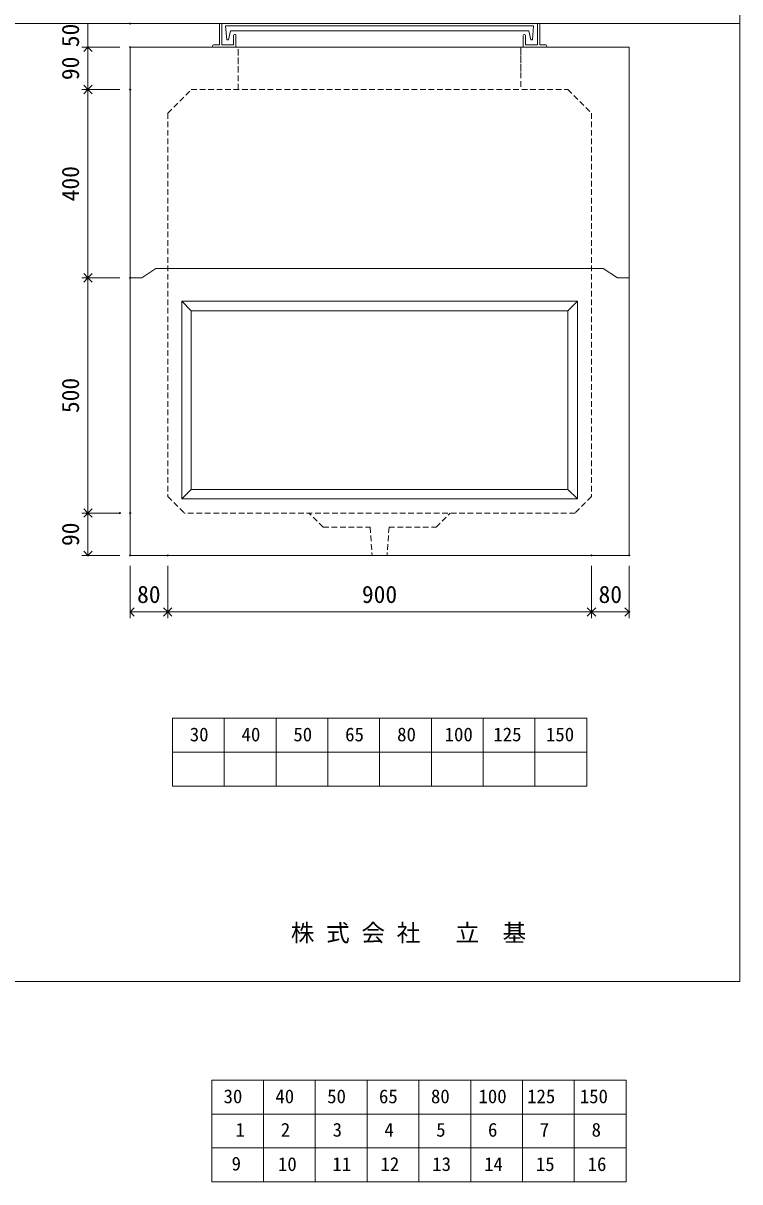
# Model space of a CAD drawing. Units: millimetres, scale not verified. Extents: x -4890 to 4890, y -2351 to 2350.
# Drawn here: x 3368 to 4890, y -2351 to 111 of the extents above; entities that cross this region are included whole.
import ezdxf
from ezdxf.enums import TextEntityAlignment as Align

# ---------------------------------------------------------------- set-up
doc = ezdxf.new("R2010")
doc.units = ezdxf.units.MM
doc.header["$LTSCALE"] = 10
doc.header["$PDMODE"] = 32
doc.header["$PDSIZE"] = 2
doc.linetypes.add('DASHED1', pattern=[1.8, 1.2, -0.6])
doc.layers.add('0-1_Defpoints', color=7, linetype='Continuous')
for name, color, linetype, lineweight in [('0-2_waku', 7, 'Continuous', 18), ('0-3_gaikei', 7, 'Continuous', 18), ('0-4_kakure', 7, 'DASHED1', 5), ('0-5_sunpou', 7, 'Continuous', 5), ('0-9_uchigawa', 6, 'Continuous', 18), ('0-B_futa', 3, 'Continuous', 18), ('0-C_GL', 4, 'Continuous', 18), ('0-E_文字１', 7, 'Continuous', 18), ('1-5_文字２', 7, 'Continuous', 5)]:
    doc.layers.add(name, color=color, linetype=linetype, lineweight=lineweight)
doc.styles.add('ＭＳ ゴシック', font='')
doc.styles.get('ＭＳ ゴシック').set_extended_font_data('MS Gothic')

# ---------------------------------------------------------------- blocks, each defined once
blk = doc.blocks.new('_Open90')
at = {"layer": '0-5_sunpou'}
blk.add_line((0, 0), (-1, 0), dxfattribs=at)
blk.add_lwpolyline([(-0.5, 0.5), (0, 0), (-0.5, -0.5)], dxfattribs=at)
blk = doc.blocks.new('D68')
at = {"layer": '0-1_Defpoints'}
for p in [(5042.32, 1224.36), (4953, 1134.36), (5042.32, 1134.36)]:
    blk.add_point(p, dxfattribs=at)
at = {"layer": '0-5_sunpou'}
for p, q in [((5020.32, 1224.36), (4940, 1224.36)), ((4953, 1206.36), (4953, 1152.36)), ((5020.32, 1134.36), (4940, 1134.36))]:
    blk.add_line(p, q, dxfattribs=at)
at = {"layer": '0-5_sunpou', "xscale": 18, "yscale": 18}
for p, rotation in [((4953, 1224.36), 90), ((4953, 1134.36), 270)]:
    blk.add_blockref('_Open90', p, dxfattribs=dict(at, rotation=rotation))
at = {"layer": '0-5_sunpou', "style": 'ＭＳ ゴシック'}
blk.add_text('90', height=36.66, rotation=90, dxfattribs=at).set_placement((4945, 1154.36), align=Align.BOTTOM_LEFT)
blk = doc.blocks.new('D69')
at = {"layer": '0-1_Defpoints'}
for p in [(5042.32, 1134.36), (5122.32, 1134.36), (5122.32, 1014.33)]:
    blk.add_point(p, dxfattribs=at)
at = {"layer": '0-5_sunpou'}
for p, q in [((5042.32, 1112.36), (5042.32, 1001.33)), ((5122.32, 1112.36), (5122.32, 1001.33)), ((5060.32, 1014.33), (5104.32, 1014.33))]:
    blk.add_line(p, q, dxfattribs=at)
at = {"layer": '0-5_sunpou', "xscale": 18, "yscale": 18, "rotation": 180}
blk.add_blockref('_Open90', (5042.32, 1014.33), dxfattribs=at)
at = {"layer": '0-5_sunpou', "xscale": 18, "yscale": 18}
blk.add_blockref('_Open90', (5122.32, 1014.33), dxfattribs=at)
at = {"layer": '0-5_sunpou', "style": 'ＭＳ ゴシック'}
blk.add_text('80', height=36.66, dxfattribs=at).set_placement((5057.32, 1022.33), align=Align.BOTTOM_LEFT)
blk = doc.blocks.new('D70')
at = {"layer": '0-1_Defpoints'}
for p in [(5122.32, 1134.36), (6022.32, 1134.36), (6022.32, 1014.33)]:
    blk.add_point(p, dxfattribs=at)
at = {"layer": '0-5_sunpou'}
for p, q in [((5122.32, 1112.36), (5122.32, 1001.33)), ((6022.32, 1112.36), (6022.32, 1001.33)), ((5140.32, 1014.33), (6004.32, 1014.33))]:
    blk.add_line(p, q, dxfattribs=at)
at = {"layer": '0-5_sunpou', "xscale": 18, "yscale": 18, "rotation": 180}
blk.add_blockref('_Open90', (5122.32, 1014.33), dxfattribs=at)
at = {"layer": '0-5_sunpou', "xscale": 18, "yscale": 18}
blk.add_blockref('_Open90', (6022.32, 1014.33), dxfattribs=at)
at = {"layer": '0-5_sunpou', "style": 'ＭＳ ゴシック'}
blk.add_text('900', height=36.66, dxfattribs=at).set_placement((5534.82, 1022.33), align=Align.BOTTOM_LEFT)
blk = doc.blocks.new('D71')
at = {"layer": '0-1_Defpoints'}
for p in [(6022.32, 1134.36), (6102.32, 1134.36), (6102.32, 1014.33)]:
    blk.add_point(p, dxfattribs=at)
at = {"layer": '0-5_sunpou'}
for p, q in [((6022.32, 1112.36), (6022.32, 1001.33)), ((6102.32, 1112.36), (6102.32, 1001.33)), ((6040.32, 1014.33), (6084.32, 1014.33))]:
    blk.add_line(p, q, dxfattribs=at)
at = {"layer": '0-5_sunpou', "xscale": 18, "yscale": 18, "rotation": 180}
blk.add_blockref('_Open90', (6022.32, 1014.33), dxfattribs=at)
at = {"layer": '0-5_sunpou', "xscale": 18, "yscale": 18}
blk.add_blockref('_Open90', (6102.32, 1014.33), dxfattribs=at)
at = {"layer": '0-5_sunpou', "style": 'ＭＳ ゴシック'}
blk.add_text('80', height=36.66, dxfattribs=at).set_placement((6037.32, 1022.33), align=Align.BOTTOM_LEFT)
blk = doc.blocks.new('D72')
at = {"layer": '0-1_Defpoints'}
for p in [(5042.32, 2264.36), (4953, 2214.36), (5042.32, 2214.36)]:
    blk.add_point(p, dxfattribs=at)
at = {"layer": '0-5_sunpou'}
for p, q in [((5020.32, 2264.36), (4940, 2264.36)), ((4953, 2264.36), (4953, 2214.36)), ((5020.32, 2214.36), (4940, 2214.36))]:
    blk.add_line(p, q, dxfattribs=at)
at = {"layer": '0-5_sunpou', "style": 'ＭＳ ゴシック'}
blk.add_text('50', height=36.66, rotation=90, dxfattribs=at).set_placement((4945, 2214.36), align=Align.BOTTOM_LEFT)
blk = doc.blocks.new('D73')
at = {"layer": '0-1_Defpoints'}
for p in [(5042.32, 2214.36), (4953, 2124.36), (5042.32, 2124.36)]:
    blk.add_point(p, dxfattribs=at)
at = {"layer": '0-5_sunpou'}
for p, q in [((5020.32, 2214.36), (4940, 2214.36)), ((4953, 2196.36), (4953, 2142.36)), ((5020.32, 2124.36), (4940, 2124.36))]:
    blk.add_line(p, q, dxfattribs=at)
at = {"layer": '0-5_sunpou', "xscale": 18, "yscale": 18}
for p, rotation in [((4953, 2214.36), 90), ((4953, 2124.36), 270)]:
    blk.add_blockref('_Open90', p, dxfattribs=dict(at, rotation=rotation))
at = {"layer": '0-5_sunpou', "style": 'ＭＳ ゴシック'}
blk.add_text('90', height=36.66, rotation=90, dxfattribs=at).set_placement((4945, 2144.36), align=Align.BOTTOM_LEFT)
blk = doc.blocks.new('D74')
at = {"layer": '0-1_Defpoints'}
for p in [(5042.32, 2124.36), (4953, 1724.36), (5042.32, 1724.36)]:
    blk.add_point(p, dxfattribs=at)
at = {"layer": '0-5_sunpou'}
for p, q in [((5020.32, 2124.36), (4940, 2124.36)), ((4953, 2106.36), (4953, 1742.36)), ((5020.32, 1724.36), (4940, 1724.36))]:
    blk.add_line(p, q, dxfattribs=at)
at = {"layer": '0-5_sunpou', "xscale": 18, "yscale": 18}
for p, rotation in [((4953, 2124.36), 90), ((4953, 1724.36), 270)]:
    blk.add_blockref('_Open90', p, dxfattribs=dict(at, rotation=rotation))
at = {"layer": '0-5_sunpou', "style": 'ＭＳ ゴシック'}
blk.add_text('400', height=36.66, rotation=90, dxfattribs=at).set_placement((4945, 1886.86), align=Align.BOTTOM_LEFT)
blk = doc.blocks.new('D75')
at = {"layer": '0-1_Defpoints'}
for p in [(5042.32, 1724.36), (4953, 1224.36), (5020.32, 1224.36)]:
    blk.add_point(p, dxfattribs=at)
at = {"layer": '0-5_sunpou'}
for p, q in [((5020.32, 1724.36), (4940, 1724.36)), ((4953, 1706.36), (4953, 1242.36)), ((4998.32, 1224.36), (4940, 1224.36))]:
    blk.add_line(p, q, dxfattribs=at)
at = {"layer": '0-5_sunpou', "xscale": 18, "yscale": 18}
for p, rotation in [((4953, 1724.36), 90), ((4953, 1224.36), 270)]:
    blk.add_blockref('_Open90', p, dxfattribs=dict(at, rotation=rotation))
at = {"layer": '0-5_sunpou', "style": 'ＭＳ ゴシック'}
blk.add_text('500', height=36.66, rotation=90, dxfattribs=at).set_placement((4945, 1436.86), align=Align.BOTTOM_LEFT)

msp = doc.modelspace()

# ---------------------------------------------------------------- linework, layer by layer
at = {"layer": '0-2_waku'}
for p, q in [((4890.32, 2350.43), (4890.32, -1924.57)), ((3685.32, -1365.57), (3685.32, -1509.57)), ((3685.32, -1365.57), (3685.32, -1509.57)), ((3685.32, -1365.57), (3685.32, -1509.57)), ((3685.32, -1365.57), (3685.32, -1509.57)), ((3685.32, -1365.57), (4565.32, -1365.57)), ((3795.32, -1365.57), (3795.32, -1509.57)), ((3905.32, -1365.57), (3905.32, -1509.57)), ((3905.32, -1365.57), (3905.32, -1509.57)), ((4015.32, -1365.57), (4015.32, -1509.57)), ((4125.32, -1365.57), (4125.32, -1509.57)), ((4235.32, -1365.57), (4235.32, -1509.57)), ((4345.32, -1365.57), (4345.32, -1509.57)), ((4455.32, -1365.57), (4455.32, -1509.57)), ((4565.32, -1365.57), (4565.32, -1509.57)), ((3685.32, -1437.57), (4565.32, -1437.57)), ((3685.32, -1509.57), (4565.32, -1509.57)), ((-1229.68, -1924.57), (4890.32, -1924.57)), ((-1229.68, -1924.57), (4890.32, -1924.57))]:
    msp.add_line(p, q, dxfattribs=at)
msp.add_lwpolyline([(-1229.68, 2350.43), (4890.32, 2350.43), (4890.32, -1924.57)], dxfattribs=at)
at = {"layer": '0-3_gaikei'}
for p, q in [((3675.32, 60.43), (3785.32, 60.43)), ((3710.32, 60.43), (4510.32, 60.43)), ((4545.32, 60.43), (4435.32, 60.43)), ((3620.32, -429.57), (3650.32, -409.57)), ((3650.32, -409.57), (4600.32, -409.57)), ((4600.32, -409.57), (4630.32, -429.57)), ((3620.32, -429.57), (3595.32, -429.57)), ((4630.32, -429.57), (4655.32, -429.57))]:
    msp.add_line(p, q, dxfattribs=at)
msp.add_lwpolyline([(3595.32, -1019.57), (3595.32, 60.43), (4655.32, 60.43), (4655.32, -1019.57)], close=True, dxfattribs=at)
at = {"layer": '0-4_kakure'}
for p, q in [((3825.32, -29.57), (3825.32, 60.43)), ((3825.32, 8.43), (3825.32, 60.43)), ((4425.32, 8.43), (4425.32, 60.43)), ((3675.32, -79.57), (3725.32, -29.57)), ((3725.32, -29.57), (4525.32, -29.57)), ((4525.32, -29.57), (4575.32, -79.57)), ((3675.32, -79.57), (3675.32, -894.57)), ((4575.32, -79.57), (4575.32, -894.57)), ((3675.32, -894.57), (3710.32, -929.57)), ((4575.32, -894.57), (4540.32, -929.57)), ((4540.32, -929.57), (3710.32, -929.57)), ((4005.32, -959.57), (3975.32, -929.57)), ((4245.32, -959.57), (4275.32, -929.57)), ((4005.32, -959.57), (4105.32, -959.57)), ((4105.32, -959.57), (4109.32, -1019.57)), ((4145.32, -959.57), (4141.32, -1019.57)), ((4145.32, -959.57), (4245.32, -959.57))]:
    msp.add_line(p, q, dxfattribs=at)
msp.add_lwpolyline([(4425.32, 8.43), (4425.32, 60.43), (4425.32, -29.57)], dxfattribs=at)
at = {"layer": '0-9_uchigawa'}
for p, q in [((3705.32, -479.57), (3705.32, -899.57)), ((3705.32, -479.57), (4125.32, -479.57)), ((3705.32, -479.57), (3725.32, -499.57)), ((4125.32, -479.57), (4545.32, -479.57)), ((4125.32, -479.57), (4545.32, -479.57)), ((4545.32, -479.57), (4525.32, -499.57)), ((4545.32, -479.57), (4545.32, -899.57)), ((3725.32, -499.57), (3725.32, -879.57)), ((3725.32, -499.57), (4125.32, -499.57)), ((3725.32, -499.57), (4125.32, -499.57)), ((4125.32, -499.57), (4525.32, -499.57)), ((4525.32, -499.57), (4525.32, -879.57)), ((3725.32, -879.57), (3705.32, -899.57)), ((3725.32, -879.57), (4125.32, -879.57)), ((4125.32, -879.57), (4525.32, -879.57)), ((4525.32, -879.57), (4545.32, -899.57)), ((3705.32, -899.57), (4125.32, -899.57)), ((4125.32, -899.57), (4545.32, -899.57))]:
    msp.add_line(p, q, dxfattribs=at)
at = {"layer": '0-B_futa'}
for p, q in [((3785.31, 108.43), (3785.31, 65.43)), ((3787.31, 110.43), (3790.31, 110.43)), ((3790.31, 110.43), (3790.31, 65.43)), ((3798.13, 105.93), (4452.46, 105.93)), ((3798.13, 105.93), (3800.62, 75.93)), ((4452.46, 105.93), (4450.21, 75.93)), ((4460.32, 110.43), (4460.32, 65.43)), ((4460.32, 110.43), (4463.32, 110.43)), ((4465.32, 108.43), (4465.32, 65.43)), ((3800.62, 75.93), (3804.33, 75.93)), ((3808.65, 94.93), (3804.33, 75.93)), ((3808.65, 94.93), (4441.98, 94.93)), ((3815.31, 85.43), (3815.31, 65.43)), ((3817.31, 87.43), (3818.31, 87.43)), ((3820.31, 85.43), (3820.31, 60.43)), ((4430.32, 85.43), (4430.32, 60.43)), ((4433.32, 87.43), (4432.32, 87.43)), ((4435.32, 85.43), (4435.32, 65.43)), ((4441.98, 94.93), (4446.3, 75.93)), ((4450.21, 75.93), (4446.3, 75.93)), ((3770.31, 63.43), (3770.31, 62.43)), ((3772.31, 65.43), (3785.31, 65.43)), ((3820.31, 60.43), (3772.31, 60.43)), ((3790.31, 65.43), (3815.31, 65.43)), ((4430.32, 60.43), (4478.32, 60.43)), ((4460.32, 65.43), (4435.32, 65.43)), ((4478.32, 65.43), (4465.32, 65.43)), ((4480.32, 63.43), (4480.32, 62.43))]:
    msp.add_line(p, q, dxfattribs=at)
for centre, start, end in [((3787.31, 108.43), 90, 180), ((4463.32, 108.43), 0, 90), ((3817.31, 85.43), 90, 180), ((3818.31, 85.43), 0, 90), ((4432.32, 85.43), 90, 180), ((4433.32, 85.43), 0, 90), ((3772.31, 63.43), 90, 180), ((3772.31, 62.43), 180, 270), ((4478.32, 63.43), 0, 90), ((4478.32, 62.43), 270, 0)]:
    msp.add_arc(centre, 2, start, end, dxfattribs=at)
at = {"layer": '0-C_GL'}
msp.add_line((-1229.68, 110.43), (4890.32, 110.43), dxfattribs=at)
at = {"layer": '1-5_文字２'}
for p, q in [((3768.81, -2134.58), (3768.81, -2278.58)), ((3768.81, -2134.58), (3768.81, -2278.58)), ((3768.81, -2134.58), (3768.81, -2278.58)), ((3768.81, -2134.58), (3768.81, -2278.58)), ((3768.81, -2134.58), (4648.81, -2134.58)), ((3768.81, -2134.58), (3768.81, -2278.58)), ((3768.81, -2134.58), (3768.81, -2278.58)), ((3768.81, -2134.58), (3768.81, -2278.58)), ((3768.81, -2134.58), (3768.81, -2278.58)), ((3768.81, -2134.58), (4648.81, -2134.58)), ((3878.81, -2134.58), (3878.81, -2278.58)), ((3878.81, -2134.58), (3878.81, -2278.58)), ((3988.81, -2134.58), (3988.81, -2278.58)), ((3988.81, -2134.58), (3988.81, -2278.58)), ((3988.81, -2134.58), (3988.81, -2278.58)), ((3988.81, -2134.58), (3988.81, -2278.58)), ((4098.81, -2134.58), (4098.81, -2278.58)), ((4098.81, -2134.58), (4098.81, -2278.58)), ((4208.81, -2134.58), (4208.81, -2278.58)), ((4208.81, -2134.58), (4208.81, -2278.58)), ((4318.81, -2134.58), (4318.81, -2278.58)), ((4318.81, -2134.58), (4318.81, -2278.58)), ((4428.81, -2134.58), (4428.81, -2278.58)), ((4428.81, -2134.58), (4428.81, -2278.58)), ((4538.81, -2134.58), (4538.81, -2278.58)), ((4538.81, -2134.58), (4538.81, -2278.58)), ((4648.81, -2134.58), (4648.81, -2278.58)), ((4648.81, -2134.58), (4648.81, -2278.58)), ((3768.81, -2206.58), (4648.81, -2206.58)), ((3768.81, -2206.58), (4648.81, -2206.58)), ((3768.81, -2278.58), (4648.81, -2278.58)), ((3768.81, -2278.58), (4648.81, -2278.58)), ((3768.81, -2278.58), (3768.81, -2350.58)), ((3768.81, -2278.58), (3768.81, -2350.58)), ((3768.81, -2278.58), (3768.81, -2350.58)), ((3768.81, -2278.58), (3768.81, -2350.58)), ((3768.81, -2278.58), (4648.81, -2278.58)), ((3768.81, -2278.58), (3768.81, -2350.58)), ((3768.81, -2278.58), (3768.81, -2350.58)), ((3768.81, -2278.58), (3768.81, -2350.58)), ((3768.81, -2278.58), (3768.81, -2350.58)), ((3768.81, -2278.58), (4648.81, -2278.58)), ((3878.81, -2278.58), (3878.81, -2350.58)), ((3878.81, -2278.58), (3878.81, -2350.58)), ((3988.81, -2278.58), (3988.81, -2350.58)), ((3988.81, -2278.58), (3988.81, -2350.58)), ((3988.81, -2278.58), (3988.81, -2350.58)), ((3988.81, -2278.58), (3988.81, -2350.58)), ((4098.81, -2278.58), (4098.81, -2350.58)), ((4098.81, -2278.58), (4098.81, -2350.58)), ((4208.81, -2278.58), (4208.81, -2350.58)), ((4208.81, -2278.58), (4208.81, -2350.58)), ((4318.81, -2278.58), (4318.81, -2350.58)), ((4318.81, -2278.58), (4318.81, -2350.58)), ((4428.81, -2278.58), (4428.81, -2350.58)), ((4428.81, -2278.58), (4428.81, -2350.58)), ((4538.81, -2278.58), (4538.81, -2350.58)), ((4538.81, -2278.58), (4538.81, -2350.58)), ((4648.81, -2278.58), (4648.81, -2350.58)), ((4648.81, -2278.58), (4648.81, -2350.58)), ((3768.81, -2350.58), (4648.81, -2350.58)), ((3768.81, -2350.58), (4648.81, -2350.58))]:
    msp.add_line(p, q, dxfattribs=at)

# ---------------------------------------------------------------- block references
at = {"layer": '0-5_sunpou'}
for name in ['D72', 'D73', 'D74', 'D75', 'D68', 'D69', 'D70', 'D71']:
    msp.add_blockref(name, (-1447, -2153.93), dxfattribs=at)

# ---------------------------------------------------------------- texts
at = {"layer": '0-E_文字１', "style": 'ＭＳ ゴシック'}
for s, height, p in [('30', 29.33, (3722.18, -1423.38)), ('40', 29.33, (3832.18, -1423.38)), ('50', 29.33, (3942.18, -1423.38)), ('65', 29.33, (4052.18, -1423.38)), ('80', 29.33, (4162.59, -1423.38)), ('100', 29.33, (4263.46, -1423.38)), ('125', 29.33, (4366.85, -1423.38)), ('150', 29.33, (4478.61, -1423.38)), ('株 式 会 社 \u3000立\u3000基', 36.66, (3936.85, -1850.93))]:
    msp.add_text(s, height=height, dxfattribs=at).set_placement(p, align=Align.BOTTOM_LEFT)
at = {"layer": '1-5_文字２', "style": 'ＭＳ ゴシック'}
for s, p in [('30', (3793.96, -2192.39)), ('30', (3793.96, -2192.39)), ('40', (3903.96, -2192.39)), ('40', (3903.96, -2192.39)), ('50', (4013.96, -2192.39)), ('50', (4013.96, -2192.39)), ('65', (4123.96, -2192.39)), ('65', (4123.96, -2192.39)), ('80', (4234.37, -2192.39)), ('80', (4234.37, -2192.39)), ('100', (4335.24, -2192.39)), ('100', (4335.24, -2192.39)), ('125', (4438.63, -2192.39)), ('125', (4438.63, -2192.39)), ('150', (4550.39, -2192.39)), ('150', (4550.39, -2192.39)), ('1', (3819.11, -2263.43)), ('2', (3915.54, -2263.43)), ('3', (4025.54, -2263.43)), ('4', (4135.54, -2263.43)), ('5', (4245.54, -2263.43)), ('6', (4355.54, -2263.43)), ('7', (4465.54, -2263.43)), ('8', (4575.54, -2263.43)), ('9', (3811.04, -2335.43)), ('10', (3909.46, -2336.39)), ('11', (4024.95, -2336.39)), ('12', (4127.16, -2336.39)), ('13', (4237.16, -2336.39)), ('14', (4347.16, -2336.39)), ('15', (4457.16, -2336.39)), ('16', (4567.16, -2336.39))]:
    msp.add_text(s, height=29.33, dxfattribs=at).set_placement(p, align=Align.BOTTOM_LEFT)

doc.saveas('drawing.dxf')
